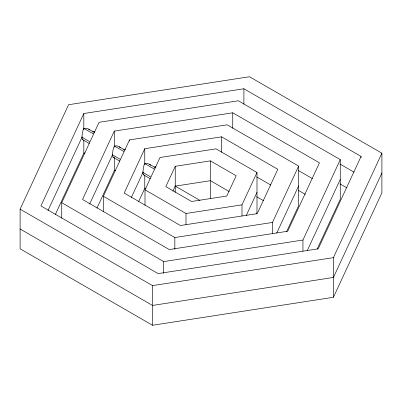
<?xml version="1.0" encoding="UTF-8"?>
<svg xmlns="http://www.w3.org/2000/svg" width="402" height="402" viewBox="0 0 402 402"><rect width="100%" height="100%" fill="white"/><g stroke="black" fill="none" stroke-linecap="round" stroke-linejoin="round"><path stroke-width="0.6" d="M89.35 143.549L82.521 139.605C81.35 137.318 82.315 134.464 82.651 132.042C82.827 128.022 85.345 127.394 88.636 129.117L94.42 132.459M119.831 161.147L112.997 157.202C111.826 154.916 112.791 152.062 113.128 149.634C113.309 145.614 115.826 144.991 119.118 146.715L124.896 150.052M150.308 178.739L143.479 174.8C142.308 172.513 143.273 169.654 143.609 167.232C143.785 163.212 146.303 162.589 149.594 164.312L155.901 167.956M20.1 209.161L68.571 104.721L249.471 76.737L381.9 153.192L381.9 192.839L333.429 297.279L152.529 325.263L20.1 248.808L20.1 209.161L152.529 285.616L333.429 257.632L381.9 153.192M83.812 113.52L40.919 205.94L158.107 273.601L318.188 248.833L361.081 156.413L243.893 88.752L83.812 113.52L83.812 129.625M48.024 210.457L82.234 136.745M55.391 214.402L83.812 153.167L83.812 140.157M61.737 218.206L61.737 202.719L99.053 122.319L238.316 100.771L340.263 159.634L340.263 199.281L317.138 249.109M114.289 131.117L82.551 199.498L169.262 249.562L287.711 231.235L319.449 162.85L232.738 112.791L114.289 131.117L114.289 147.222M89.636 204.065L112.716 154.328M96.977 208.065L114.289 170.765L114.289 157.132M103.369 211.769L103.369 196.282L129.529 139.911L227.16 124.811L298.631 166.071L298.631 205.718L286.475 231.909M144.77 148.71L124.188 193.06L180.418 225.522L257.23 213.643L277.812 169.292L221.582 136.831L144.77 148.71L144.77 164.197M131.313 197.533L143.187 171.945M138.7 201.437L144.77 188.357L144.77 175.352M145.006 205.327L145.006 189.839L160.011 157.509L216.005 148.846L256.994 172.513L256.994 212.161L256.205 213.864M175.247 166.307L165.82 186.618L191.573 201.487L226.753 196.045L236.18 175.734L210.427 160.865L175.247 166.307L175.247 192.327M172.89 191.211L175.247 186.131L210.427 180.689L229.205 191.533M241.989 215.995L241.989 204.844L256.994 172.513M246.205 215.593L256.994 192.337M272.471 233.592L272.471 222.437L298.631 166.071M276.697 233.155L298.631 185.895M302.947 251.185L302.947 240.034L340.263 159.634M307.153 250.798L340.263 179.458M381.9 173.016L333.429 277.455L152.529 305.44L20.1 228.984M113.565 157.046L112.997 157.202M144.042 174.644L143.479 174.8M83.008 139.514L82.521 139.605M92.5 131.997L94.978 131.615M83.812 153.167L85.053 152.976M123.595 149.499L125.454 149.212M114.289 170.765L115.53 170.569M154.061 167.096L155.921 166.81M144.77 188.357L146.006 188.166M145.006 189.839L185.995 213.502L241.989 204.844M103.369 196.282L174.84 237.542L272.471 222.437M61.737 202.719L163.684 261.581L302.947 240.034M339.921 164.021L354.031 172.162M339.921 183.845L346.976 187.915M298.314 170.473L312.404 178.609M298.314 190.297L305.359 194.367M256.727 176.945L270.782 185.061M256.727 196.769L263.757 200.824M83.812 128.384L93.334 133.886M114.289 145.981L123.816 151.484M144.77 163.579L154.293 169.076M174.935 185.95L199.915 200.372M332.967 277.189L334.052 277.817M81.998 137.253L89.616 141.65M112.475 154.845L120.097 159.247M142.956 172.443L150.574 176.845M149.594 164.312L150.79 165.338M119.118 146.715L120.314 147.74M88.636 129.117L89.666 129.952M361.081 156.413L361.081 157.649M333.429 257.632L333.429 297.279M243.893 88.752L243.893 104.239M232.738 112.791L232.738 128.278M221.582 136.831L221.582 152.318M210.427 160.865L210.427 198.653M185.995 213.502L185.995 224.658M174.84 237.542L174.84 249.31M163.684 261.581L163.684 273.35M152.529 285.616L152.529 325.263M129.529 139.911L129.529 141.152"/></g></svg>
